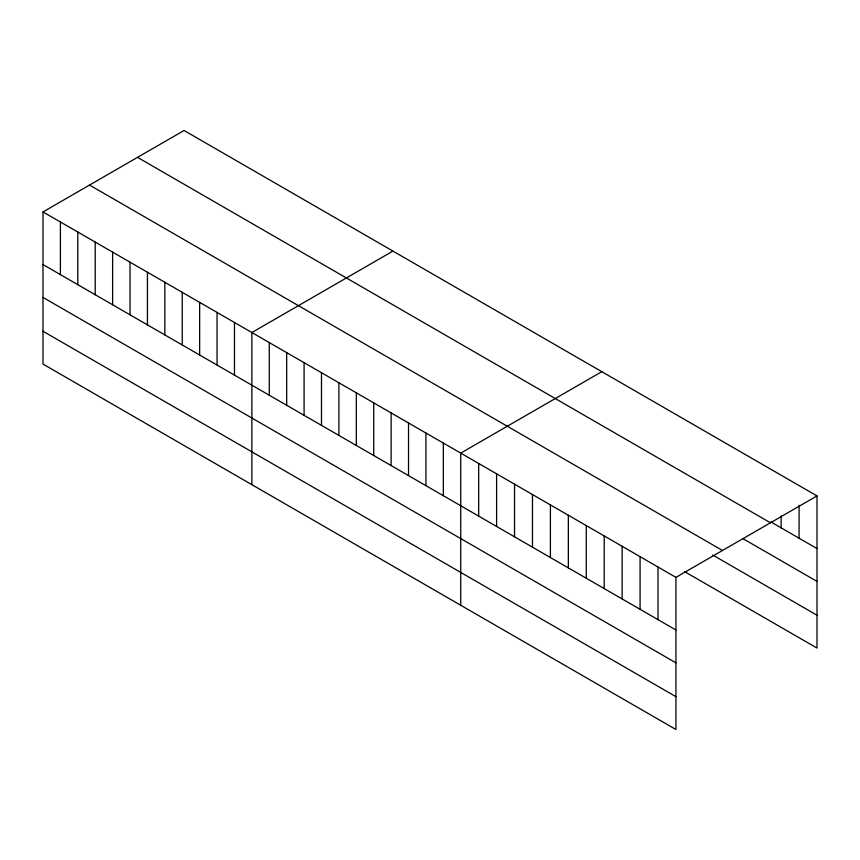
<?xml version="1.0" encoding="UTF-8"?>
<svg xmlns="http://www.w3.org/2000/svg" width="860" height="860" viewBox="0 0 860 860"><rect width="100%" height="100%" fill="white"/><g stroke="black" fill="none" stroke-linecap="round" stroke-linejoin="round"><path stroke-width="1.29" d="M43 211.936L675.938 577.361L675.938 729.506L43 364.081L43 211.936L184.061 130.494L817 495.919L817 648.064L684.743 571.707M392.934 251.088L251.873 332.53L251.873 484.664M601.796 371.681L460.734 453.123L460.734 605.257M675.938 577.361L817 495.919M771.044 522.031L817 548.562M137.514 157.369L770.452 522.794M743.029 538.693L817 581.403M89.547 185.061L722.486 550.486M712.768 555.044L817 615.222M43 264.579L675.938 630.004M43 297.42L675.938 662.845M43 331.25L675.938 696.664M799.069 505.315L799.069 538.21M781.138 516.011L781.138 527.857M658.008 567.009L658.008 619.651M640.076 556.657L640.076 609.299M622.135 546.304L622.135 598.947M604.204 535.952L604.204 588.595M586.273 525.589L586.273 578.242M568.342 515.237L568.342 567.88M550.4 504.885L550.4 557.527M532.469 494.532L532.469 547.175M514.538 484.18L514.538 536.823M496.607 473.828L496.607 526.471M478.676 463.475L478.676 516.118M443.33 443.072L443.33 495.715M425.926 433.021L425.926 485.663M408.521 422.969L408.521 475.612M391.117 412.918L391.117 465.561M373.713 402.878L373.713 455.52M356.309 392.827L356.309 445.469M338.894 382.775L338.894 435.418M321.489 372.724L321.489 425.367M304.085 362.673L304.085 415.315M286.681 352.632L286.681 405.275M269.277 342.581L269.277 395.224M234.468 322.478L234.468 375.121M217.053 312.427L217.053 365.07M199.649 302.387L199.649 355.029M182.245 292.335L182.245 344.978M164.84 282.284L164.84 334.927M147.436 272.233L147.436 324.876M130.032 262.182L130.032 314.825M112.628 252.13L112.628 304.784M95.213 242.09L95.213 294.733M77.808 232.039L77.808 284.681M60.404 221.987L60.404 274.63"/></g></svg>
